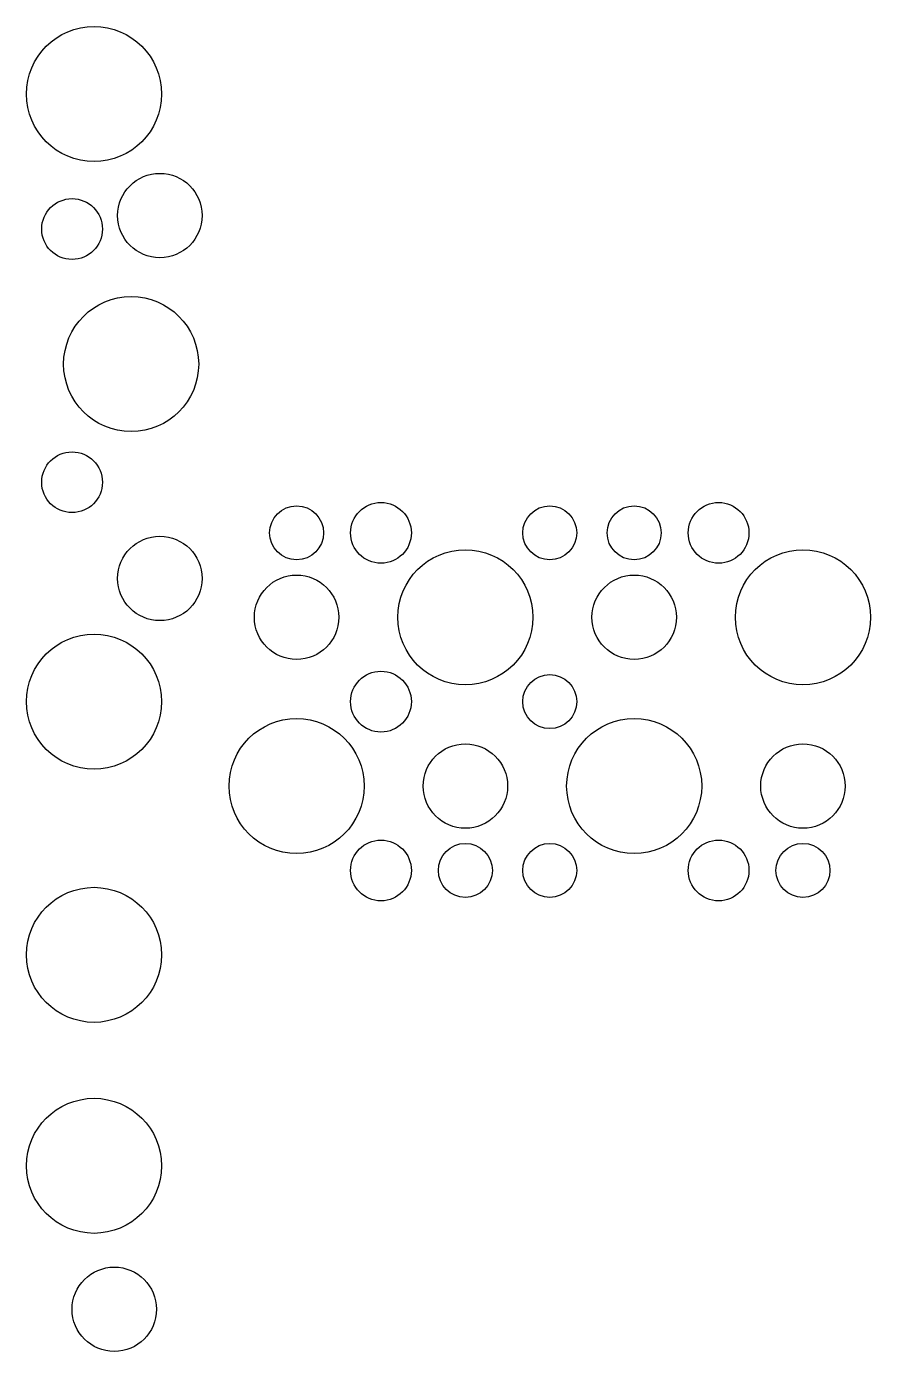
# Model space of a CAD drawing. Extents: x -690 to 690, y -385 to 400.
# Drawn here: x -690 to -190, y -385 to 400 of the extents above.
import ezdxf

# ---------------------------------------------------------------- set-up
doc = ezdxf.new("R2010")
doc.units = 0

msp = doc.modelspace()

# ---------------------------------------------------------------- linework, layer by layer
for centre, radius in [((-650, 360), 40), ((-611, 288), 25), ((-663, 280), 18), ((-628, 200), 40), ((-663, 130), 18), ((-480, 100), 18), ((-280, 100), 18), ((-530, 100), 16), ((-380, 100), 16), ((-330, 100), 16), ((-611, 73), 25), ((-430, 50), 40), ((-230, 50), 40), ((-530, 50), 25), ((-330, 50), 25), ((-650, 0), 40), ((-480, 0), 18), ((-380, 0), 16), ((-530, -50), 40), ((-330, -50), 40), ((-430, -50), 25), ((-230, -50), 25), ((-480, -100), 18), ((-430, -100), 16), ((-380, -100), 16), ((-280, -100), 18), ((-230, -100), 16), ((-650, -150), 40), ((-650, -150), 40), ((-650, -275), 40), ((-638, -360), 25)]:
    msp.add_circle(centre, radius)

doc.saveas('drawing.dxf')
